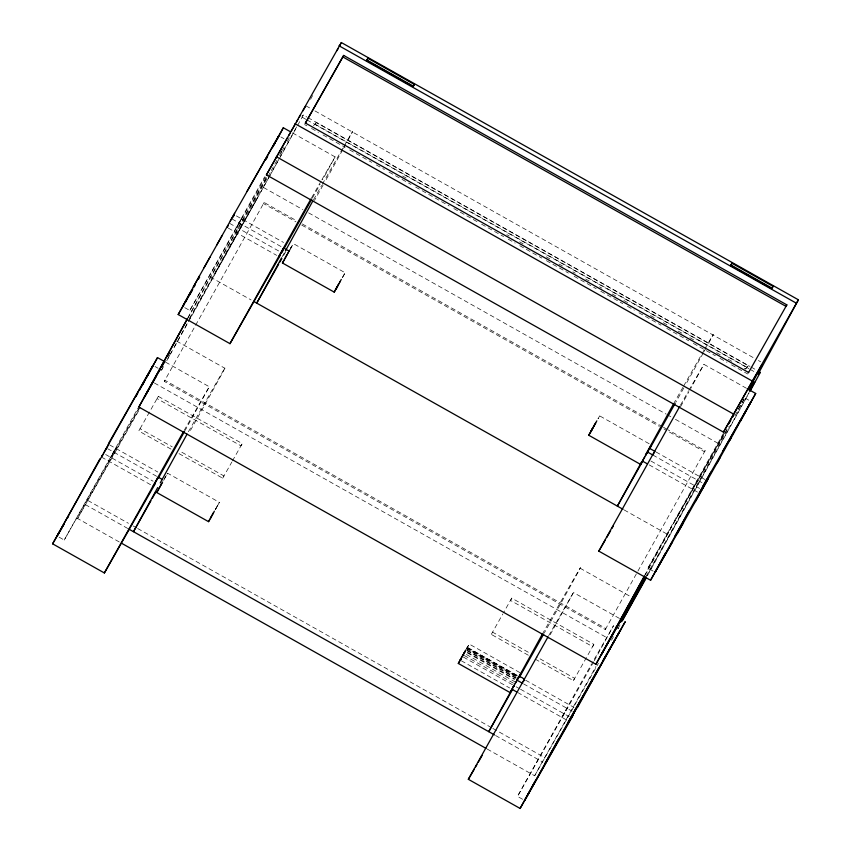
<?xml version="1.0" encoding="UTF-8"?>
<svg xmlns="http://www.w3.org/2000/svg" width="851" height="851" viewBox="0 0 851 851"><rect width="100%" height="100%" fill="white"/><g stroke="black" fill="none" stroke-linecap="round" stroke-linejoin="round"><path stroke-width="0.64" stroke-dasharray="4.25 3.19" d="M59.123 537.172L64.229 540.045L138.053 407.991M522.631 799.28L517.536 796.408L517.929 795.462L591.668 663.823M653.089 571.085L647.983 568.213L648.377 567.266L723.382 433.404M516.014 676.726L466.539 648.877L467.348 647.398L519.121 676.545M519.844 672.577L469.22 644.079L466.603 648.824M649.143 443.733L599.668 415.884L598.157 418.639M292.521 132.937L335.092 156.892L322.593 179.763M619.485 618.443L573.457 592.541L548.257 638.207M746.487 388.301L703.915 364.345L690.778 388.354M342.368 277.724L345.112 272.756L293.34 243.609L290.595 248.577M184.71 307.626L189.816 310.498L264.661 176.817M165.551 362.132L209.282 386.737L185.146 430.404M167.317 473.773L167.615 473.22L219.388 502.367L215.399 509.547M310.583 99.29L313.094 94.663M165.732 476.571L164.988 477.932M119.246 541.949L77.601 518.504L85.26 504.558A132.15 0.628 -60.6 0 0 139.585 408.044M187.965 317.625L210.293 276.99A138.351 0.66 -60.6 0 0 266.778 176.646M187.571 318.593L266.863 177.285M210.888 280.287L267.416 177.593M268.054 176.434L270.618 171.774M271.256 170.615L277 160.148M279.564 155.499L284.032 147.351M287.234 141.543L290.425 135.724M268.895 177.412L213.739 275.298M269.522 176.263L296.648 126.884M166.732 360.771L278.681 159.882M279.319 158.733L297.01 126.533M297.637 125.384L303.328 115.023L306.796 116.981M170.966 449.094L138.777 430.978L140.021 428.713L172.21 446.828M158.329 396.364L157.073 398.63L240.993 445.86L242.237 443.594L158.329 396.364L138.777 430.978M282.224 256.704L284.766 252.066M179.008 453.626L222.685 478.209L223.93 475.943L180.252 451.349M528.301 655.217L491.282 634.389L492.527 632.123L529.545 652.951M511.749 598.157L510.504 600.423L592.626 646.643L593.87 644.377L511.749 598.157L503.42 612.869M535.236 659.131L573.414 680.609L574.659 678.343L536.481 656.855M487.208 749.061L534.651 775.761L542.31 761.826A132.15 0.628 -60.6 0 0 595.966 666.503M644.388 576.053L667.354 534.247A138.351 0.66 -60.6 0 0 724.478 432.755M645.026 575.127L669.918 529.843M667.695 537.992L729.339 425.989M735.094 415.522L744.04 399.236M749.04 392.619L646.962 575.787M647.441 575.627L749.008 392.992M161.509 370.057L162.786 367.749M167.87 358.505L169.785 355.048M170.423 353.888L171.689 351.58M174.242 346.963L188.879 320.401M189.518 319.242L258.459 196.336M342.623 277.213L345.112 272.756M290.223 249.194L291.467 246.928L289.691 249.992M265.427 177.019L189.816 310.498M161.499 370.27L164.147 365.409M164.286 381.365L164.903 380.291L605.88 628.506L605.274 629.58L164.286 381.365L264.129 202.485L296.542 220.728M312.423 198.006L320.061 184.337M680.619 406.597L688.874 391.79M605.274 629.58L705.117 450.7L668.078 429.851M594.296 660.706L613.528 625.687L592.307 662.706M611.454 640.26L613.39 636.793M617.911 628.687L620.496 624.06M138.766 408.299L64.229 540.045M163.626 480.411L164.53 478.805M215.26 509.76L217.537 505.654L216.207 507.951M593.69 661.801L517.536 796.408M724.137 433.606L676.141 518.972M316.349 122.565L313.423 125.799L316.349 122.565L748.401 365.76L745.476 368.983L743.168 367.685M745.476 368.983L748.401 365.76M280.628 152.989L282.596 149.521M189.465 318.231L209.452 282.904M77.601 518.504L140.713 407.193M311.594 197.794L321.284 180.731M184.082 430.553L209.282 386.737M164.36 478.89L166.328 475.432M222.685 478.209L231.844 462.029M232.429 460.923L242.237 443.594M215.409 509.366L219.388 502.367M466.38 649.026L469.22 644.079M491.282 634.389L502.813 614.007M548.672 635.708L573.457 592.541M680.417 405.236L688.161 391.598M573.414 680.609L593.87 644.377M726.956 429.202L647.983 568.213M738.094 409.533L743.997 399.119M646.271 575.936L666.259 540.608M534.651 775.761L598.413 663.301M289.925 249.62L293.34 243.609M264.129 202.485L263.512 203.57L295.925 221.803M321.933 179.593L335.092 156.892M597.987 418.809L599.668 415.884M688.81 390.46L703.915 364.345M705.117 450.7L704.5 451.785L663.993 428.978M165.083 477.677L165.754 476.507M467.348 647.398L466.688 648.526L518.472 677.673M167.104 474.081L167.541 473.326M301.882 116.119L303.328 115.023M305.892 105.822L310.424 108.364M314.955 110.917L753.858 357.963M758.401 360.526L760.677 361.803M307.956 117.629L749.965 366.43M751.125 367.079L755.752 369.685M315.338 124.352L747.401 367.547M302.318 117.31L305.786 119.268M306.945 119.917L748.954 368.717M750.114 369.366L754.741 371.972M402.608 175.997L406.087 177.955M506.866 234.674L509.185 235.982M519.61 241.854L523.078 243.811M546.246 256.842L549.725 258.8M558.99 264.023L562.468 265.969M572.893 271.841L575.202 273.15M585.626 279.011L589.105 280.968M599.529 286.84L601.848 288.138M612.273 294.01L615.752 295.967M623.857 300.531L628.485 303.137M650.494 315.53L655.132 318.136M663.237 322.699L667.875 325.305M678.3 331.177L681.768 333.124M689.884 337.698L694.512 340.304M716.521 352.686L721.159 355.293M728.105 359.207L732.743 361.813M304.573 124.554L306.892 125.852M311.519 128.458L318.455 132.362M323.082 134.969L345.07 147.351M349.697 149.946L371.685 162.328M376.312 164.934L384.418 169.487M389.045 172.093L411.033 184.465M415.66 187.071L449.211 205.963M453.838 208.569L476.985 221.59M481.613 224.196L503.601 236.578M508.228 239.184L515.174 243.088M519.801 245.694L541.789 258.066M546.416 260.672L568.404 273.043M574.18 276.309L596.168 288.68M600.795 291.287L622.783 303.658M627.41 306.264L634.357 310.168M638.984 312.774L660.972 325.156M666.758 328.412L688.736 340.783M693.374 343.389L715.351 355.761M719.989 358.367L726.924 362.281M731.552 364.888L747.752 374.004M745.008 398.066L749.082 400.364M280.873 136.947L283.936 138.67M263.512 187.486L302.86 209.633M308.647 212.888L666.184 414.139M667.344 414.788L670.811 416.745M675.449 419.341L720.574 444.743M302.328 223.983L662.291 426.596M663.45 427.245L666.918 429.202M301.711 225.068L659.355 426.372M236.376 215.92L283.521 242.461M656.078 452.009L706.702 480.507M652.834 455.019L704.607 484.166M231.951 218.941L283.723 248.088M229.557 223.334L279.043 251.183M651.004 461.072L699.596 488.431M649.228 464.912L697.512 492.08M228.323 228.142L276.639 255.343M210.293 276.99L251.056 299.935M624.177 509.951L667.354 534.247M176.561 341.07L224.77 368.196M580.052 568.181L631.336 597.04M155.052 366.547L158.116 368.27M615.571 626.836L618.634 628.559M154.403 383.003L607.986 638.303M109.641 444.924L157.807 472.039M525.631 680.204L573.946 707.404M467.316 647.473L519.089 676.619M467.135 647.76L518.908 676.907M467.039 647.983L516.514 675.822M467.199 650.302L517.823 678.8M467.008 650.76L516.483 678.598M107.524 448.647L158.275 477.209M467.55 652.355L514.727 678.907M523.525 683.864L572.117 711.213M467.337 652.877L514.504 679.438M466.422 654.515L515.897 682.353M464.327 655.525L514.951 684.023M105.641 454.498L153.084 481.209M463.433 657.121L512.908 684.97M516.195 686.821L519.408 688.629M520.557 689.267L569.149 716.627M101.471 457.072L150.946 484.91M461.338 660.78L509.664 687.98M517.642 692.469L567.053 720.276M87.919 500.505L128.416 523.301M133.043 525.907L136.522 527.854M137.671 528.514L491.75 727.807M492.899 728.456L544.97 757.762M85.26 504.558L127.724 528.46M495.58 735.519L542.31 761.826M542.342 634.144A132.15 0.628 -60.6 0 1 580.35 567.755A132.15 0.628 -60.6 0 1 544.406 632.772M704.958 348.633A138.351 0.66 -60.6 0 1 707.213 345.836M706.202 347.676A138.351 0.66 -60.6 0 1 703.947 351.761M703.33 352.867A138.351 0.66 -60.6 0 1 685.619 384.726M683.747 388.067A138.351 0.66 -60.6 0 1 675.779 402.321M673.471 404.002A138.351 0.66 -60.6 0 1 682.928 387.301M683.576 386.163A138.351 0.66 -60.6 0 1 704.288 349.804M344.315 145.638A138.351 0.66 -60.6 0 1 346.57 142.84M345.559 144.681A138.351 0.66 -60.6 0 1 343.304 148.765M342.687 149.872A138.351 0.66 -60.6 0 1 324.976 181.731M323.103 185.071A138.351 0.66 -60.6 0 1 314.487 200.474M285.691 251.768A138.351 0.66 -60.6 0 1 283.138 256.3M313.519 199.783A138.351 0.66 -60.6 0 1 321.635 185.454M322.284 184.305A138.351 0.66 -60.6 0 1 343.644 146.808M188.433 431.712A132.15 0.628 -60.6 0 1 225.079 367.77A132.15 0.628 -60.6 0 1 189.124 432.797M115.768 448.371L110.747 457.37L115.768 448.371M561.99 717.34L567.021 708.34L561.99 717.34M692.437 489.144L697.469 480.145L692.437 489.144M241.482 218.792L236.695 227.355L241.482 218.792"/><path stroke-width="1.28" d="M158.605 489.229L161.796 483.496M516.504 691.831L511.962 689.267L513.451 686.566M523.184 681.811C526.79 679.311 520.067 675.885 518.812 677.119M646.962 463.635L642.42 461.072L644.728 456.891M649.27 448.924L649.568 448.349L654.93 451.36M511.781 689.672L510.089 692.586L458.317 663.45L465.944 649.802M642.228 461.476L640.548 464.391L588.764 435.255L592.956 427.745M510.089 692.586L514.281 685.087M640.548 464.391L651.44 445.03L649.941 447.786M280.447 255.013L229.972 343.666L178.189 314.519L199.485 275.947M281.66 130.969L283.319 127.756L290.223 131.639M229.972 343.666L310.945 198.932M573.18 715.202L520.11 808.45L468.337 779.303L548.033 636.846M683.279 522.993L650.568 580.254L598.785 551.108L679.768 406.374M520.11 808.45L535.151 781.005M650.568 580.254L665.599 552.81M747.635 388.95L755.688 393.481L729.85 440.297M337.624 286.106L334.209 292.116L282.436 262.98L287.223 254.396M334.209 292.116L339.006 283.532M155.265 483.666L104.375 572.968L52.602 543.821L153.02 365.398L149.148 372.749M154.829 362.622L157.499 357.601L164.403 361.484M276.724 139.745L278.841 135.798L246.939 191.496M104.375 572.968L183.433 431.702M209.814 519.44L208.527 521.652L156.744 492.516L162.615 481.996M284.5 259.289L284.638 259.087M208.527 521.652L214.388 511.143M108.598 444.413L107.854 445.775M336.953 50.656L338.209 48.337M339.464 46.028L341.347 42.55L798.398 299.807L758.22 373.919L760.379 372.291L750.274 390.694M283.723 248.088L278.99 256.576L283.723 248.088L289.085 251.098M276.532 140.33L281.085 132.011M103.599 453.349L108.407 444.733M620.677 622.219A132.15 0.628 -60.6 0 0 595.902 664.291L138.841 407.033L187.326 318.785M748.572 389.588A138.351 0.66 -60.6 0 0 723.456 432.138L266.406 174.881L341.347 42.55M187.571 318.593L144.17 397.555A118.449 0.564 -60.6 0 1 156.244 376.238M342.825 56.932L343.666 55.421L786.845 304.871L786.016 306.381L342.825 56.932L305.222 123.406M158.275 477.209L153.254 486.208L158.275 477.209L162.562 479.624M281.585 257.864L256.715 303.116A138.351 0.66 -60.6 0 0 278.681 264.214M285.404 250.907L312.828 201.006M157.701 487.57L133.458 531.694A132.15 0.628 -60.6 0 0 150.925 500.76M160.254 482.932L187.05 434.159M462.284 656.472L465.252 651.058M512.047 689.267L488.751 731.669A132.15 0.628 -60.6 0 0 512.717 689.204M516.834 680.513L513.302 686.98L514.259 685.3M522.386 683.215L517.025 680.204L542.342 634.144M641.59 462.019L617.358 506.111A138.351 0.66 -60.6 0 0 643.143 460.434M645.42 455.062L673.471 404.002M595.902 664.291L644.388 576.053M723.456 432.138L798.398 299.807M644.388 576.297L600.976 655.259A118.449 0.564 -60.6 0 1 637.888 590.754L645.632 577.074M749.678 391.471L754.72 382.29L753.646 382.099L749.157 390.024M572.329 715.617C558.99 739.593 586.35 690.544 573.021 714.51M701.639 489.57L706.702 480.507L699.543 493.229L704.607 484.166M191.049 291.138L182.667 306.477L186.529 300.063M272.373 147.67L276.192 140.723M154.222 363.717L146.946 376.897M622.145 620.826L646.324 576.946M142.596 384.62L144.383 381.386M145.574 379.227L148.553 373.834M591.445 430.457L590.668 431.861L595.7 422.862L591.381 430.51M519.482 675.981L520.993 673.226L515.195 683.459M740.455 421.149L751.125 401.502L722.967 450.753M228.419 225.238L227.164 227.504L227.504 226.93M233.089 217.037L234.333 214.771L233.993 215.346M265.64 159.818L266.842 157.648M273.99 144.904L275.256 142.617M142.128 385.577L145.138 380.152M284.925 258.523L286.34 255.981M193.23 287.074L210.059 257.034M266.374 158.616L267.639 156.339M102.248 455.647L102.928 454.423M135.905 396.619L137.724 393.353M139.553 390.077L141.979 385.705M311.796 199.145L284.33 248.109M184.518 431.531L158.371 478.134M338.113 285.128L336.081 288.797L336.932 287.34M461.678 657.429L460.189 660.131L461.487 657.876M622.251 620.794L646.324 577.786M204.027 267.714L222.047 235.674M544.523 764.315L598.519 668.258M558.575 739.104L524.673 800.429L625.24 621.677L567.872 722.648M689.033 510.908L655.121 572.234L672.577 541.874M674.971 536.119L710.915 472.092M717.223 462.827L731.286 437.627M216.654 245.184L234.621 213.314M99.929 458.87L57.081 536.024L64.261 523.663M105.439 450.083L106.354 448.466M367.983 58.336L366.972 60.123L413.395 86.249L414.394 84.462L367.983 58.336L366.494 60.378L412.916 86.504L414.394 84.462M286.489 255.662L288.17 252.726M338.272 284.808L339.943 281.872M213.569 512.632L210.41 518.312L211.059 517.206M462.231 656.387L465.05 651.377M593.87 426.117L594.806 424.458M732.02 263.289L731.02 265.076L772.08 288.191L773.091 286.404L732.02 263.289L730.488 265.395L771.559 288.51L773.091 286.404M645.643 455.264L646.579 453.594M646.122 454.594L647.058 452.923M577.478 707.489L620.677 629.697L603.221 660.068M695.341 501.643L707.926 479.294M720.18 457.455L677.29 533.673M230.249 221.005L283.319 127.756M108.481 443.573L157.499 357.601M105.598 449.668L106.503 448.073M281.745 252.715L283.043 250.417M289.691 249.992L287.904 253.151M341.294 279.436L339.677 282.298M595.509 423.181L596.838 420.83M592.487 428.744L588.764 435.255M571.191 717.776L574.159 712.361M702.618 486.74L755.688 393.481M343.666 55.421L305.403 123.033L748.582 372.493M461.157 658.504L458.317 663.45M513.259 687.023L514.057 685.608M517.025 680.204L519.121 676.545M748.401 372.855L786.845 304.871M194.017 287.01L195.262 284.819M198.379 279.341L199.623 277.149M102.152 455.902L102.801 454.764M67.314 518.333L68.559 516.153M728.999 423.521L730.839 420.277M732.69 417.033L733.924 414.873M185.486 302.073L186.784 299.797M188.092 297.52L191.996 290.68M284.021 260.246L282.436 262.98M475.635 766.868L476.932 764.581M478.241 762.305L482.145 755.465M606.731 537.524L610.635 530.694M611.943 528.407L613.241 526.131M187.177 298.956L188.422 296.786M189.667 294.616L192.773 289.18M61.719 528.258L52.602 543.821M62.995 526.035L64.261 523.812M158.041 490.304L156.744 492.516M654.717 451.721L652.834 455.019L647.483 452.009L649.568 448.349M184.295 304.147L178.189 314.519M600.71 547.959L605.486 539.704M474.443 768.932L468.337 779.303M598.785 551.108L600.072 549.012M339.006 45.763L796.068 303.03M294.946 123.64L752.007 380.897M276.373 156.733L733.424 414.001M254.449 301.839L623.038 509.313M128.873 529.109L494.442 734.881M121.565 543.246L486.049 748.401M543.746 633.963A132.15 0.628 -60.6 0 1 519.259 677.577M675.13 403.47A138.351 0.66 -60.6 0 1 649.504 449.126M281.862 258.566A138.351 0.66 -60.6 0 1 279.958 261.959M138.841 407.033A132.15 0.628 -60.6 0 1 157.403 374.312M158.743 371.961A132.15 0.628 -60.6 0 1 160.031 369.696M161.286 367.494A132.15 0.628 -60.6 0 1 164.764 361.398M266.406 174.881A138.351 0.66 -60.6 0 1 287.595 137.532M288.872 135.298A138.351 0.66 -60.6 0 1 290.106 133.128M291.297 131.043A138.351 0.66 -60.6 0 1 292.999 128.065M293.542 127.107A138.351 0.66 -60.6 0 1 295.074 124.427M296.531 121.884A138.351 0.66 -60.6 0 1 297.903 119.512M299.169 117.3A138.351 0.66 -60.6 0 1 300.339 115.279M302.86 110.928A138.351 0.66 -60.6 0 1 305.541 106.386M156.116 491.548A132.15 0.628 -60.6 0 1 152.212 498.484M157.414 374.163A118.449 0.564 -60.6 0 1 158.573 372.132M159.137 371.132A118.449 0.564 -60.6 0 1 160.413 368.887M161.669 366.685A118.449 0.564 -60.6 0 1 162.881 364.547M163.477 363.494A118.449 0.564 -60.6 0 1 164.839 361.111M167.413 356.59A118.449 0.564 -60.6 0 1 169.221 353.42"/></g></svg>
